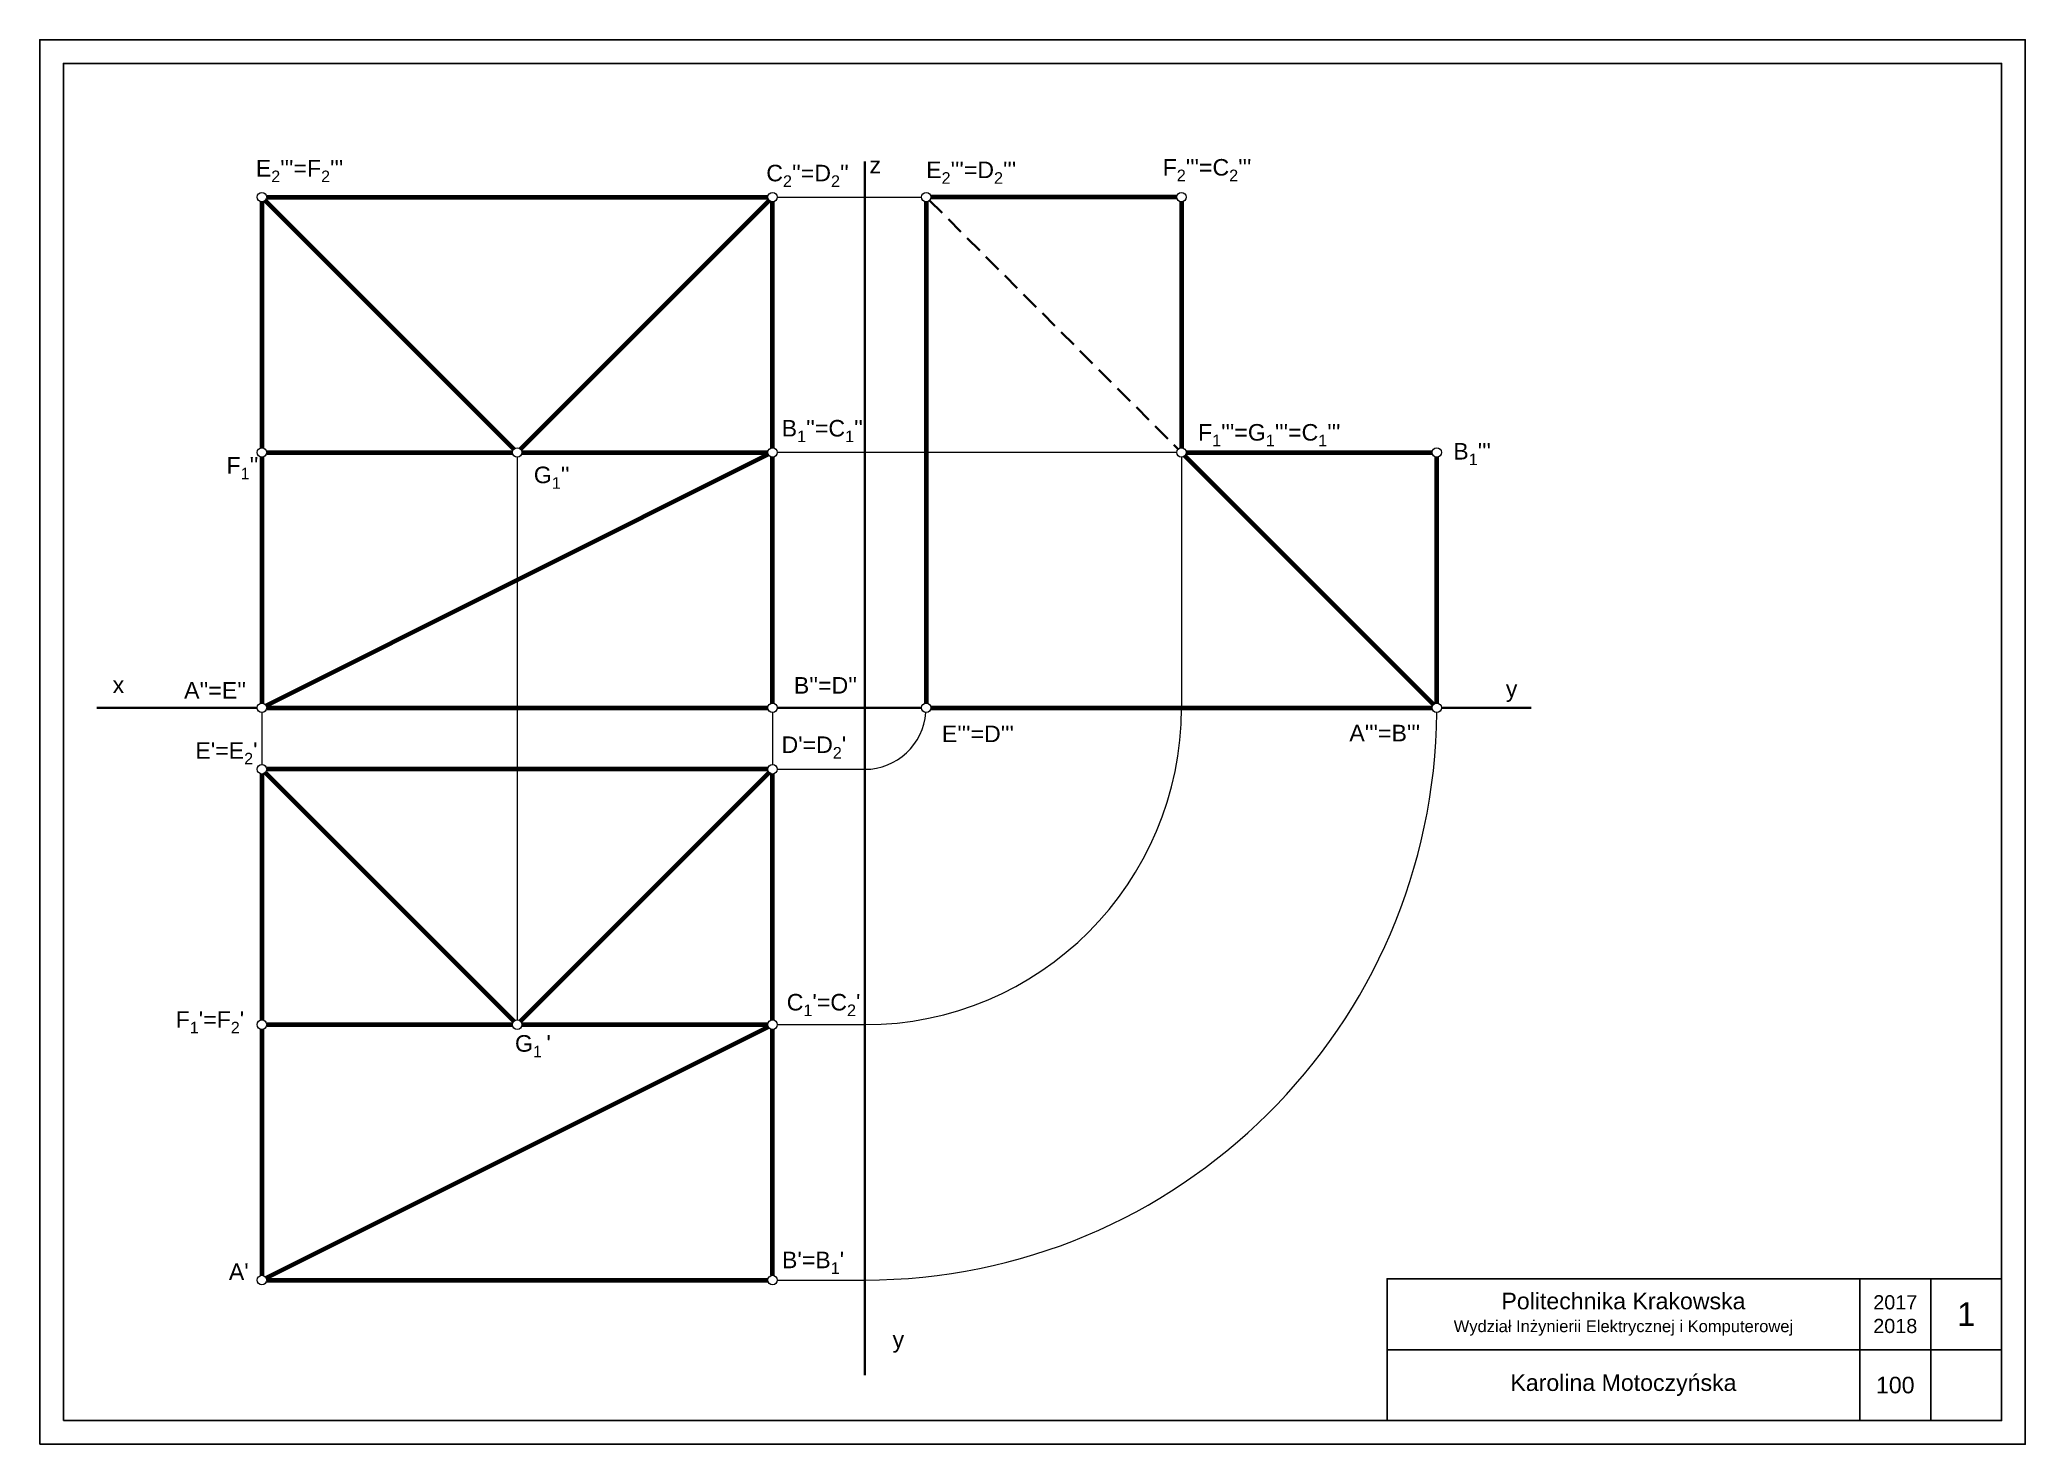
# Model space of a CAD drawing. Header units: inches. Extents: x 0 to 420, y 0 to 297.
import ezdxf

# ---------------------------------------------------------------- set-up
doc = ezdxf.new("R2010")
doc.units = ezdxf.units.IN
doc.header["$LTSCALE"] = 15
doc.header["$MEASUREMENT"] = 0
doc.linetypes.add('UKRYTE', pattern=[0.375, 0.25, -0.125])
doc.styles.get("Standard").update_dxf_attribs({"font": 'arial.ttf', "height": 3.5})

msp = doc.modelspace()

# ---------------------------------------------------------------- linework, layer by layer
at = {"linetype": 'ByBlock', "lineweight": 35}
for p, q in [((174.51, 271.23), (174.51, 14.63)), ((156.01, 155.73), (186.51, 155.73)), ((296.51, 155.73), (315.51, 155.73))]:
    msp.add_line(p, q, dxfattribs=at)
at = {"lineweight": 70}
for p, q in [((47.72, 263.02), (100.3, 210.44)), ((48.01, 263.73), (154.01, 263.73)), ((101.72, 210.44), (154.3, 263.02)), ((241.51, 262.73), (241.51, 210.73)), ((154.12, 209.28), (47.91, 156.18)), ((48.01, 209.73), (100.01, 209.73)), ((102.01, 209.73), (154.01, 209.73)), ((242.22, 209.02), (294.8, 156.44)), ((242.51, 209.73), (294.51, 209.73)), ((47.72, 142.02), (100.3, 89.44)), ((101.72, 89.44), (154.3, 142.02)), ((47.91, 35.18), (154.12, 88.28)), ((48.01, 88.73), (100.01, 88.73)), ((102.01, 88.73), (154.01, 88.73))]:
    msp.add_line(p, q, dxfattribs=at)
at = {"linetype": 'ByBlock', "lineweight": 18}
for p, q in [((156.01, 263.73), (174.51, 263.73)), ((48.01, 155.73), (154.01, 155.73)), ((188.51, 155.73), (294.51, 155.73)), ((47.01, 154.73), (47.01, 143.73)), ((155.01, 154.73), (155.01, 143.73)), ((156.01, 142.73), (174.51, 142.73)), ((156.01, 34.73), (174.51, 34.73))]:
    msp.add_line(p, q, dxfattribs=at)
at = {"lineweight": 18}
for p, q in [((174.51, 263.73), (186.51, 263.73)), ((101.01, 208.73), (101.01, 89.73)), ((240.51, 209.73), (156.01, 209.73)), ((241.51, 208.73), (241.51, 155.73)), ((156.01, 88.73), (174.51, 88.73))]:
    msp.add_line(p, q, dxfattribs=at)
at = {"linetype": 'UKRYTE', "lineweight": 35}
msp.add_line((188.22, 263.02), (240.8, 210.44), dxfattribs=at)
at = {"lineweight": 35}
msp.add_line((46.01, 155.73), (12.1, 155.73), dxfattribs=at)
for p, q in [((385, 5), (385, 35)), ((400, 5), (400, 35)), ((285, 20), (415, 20))]:
    msp.add_line(p, q)
for points in [[(0, 0), (420, 0), (420, 297), (0, 297)], [(5, 5), (415, 5), (415, 292), (5, 292)], [(285, 5), (415, 5), (415, 35), (285, 35)]]:
    msp.add_lwpolyline(points, close=True)
at = {"lineweight": 70}
for points in [[(47.01, 262.73), (47.01, 210.73)], [(155.01, 210.73), (155.01, 262.73)], [(187.51, 262.73), (187.51, 156.73)], [(240.51, 263.73), (188.51, 263.73)], [(47.01, 208.73), (47.01, 156.73)], [(155.01, 156.73), (155.01, 208.73)], [(295.51, 156.73), (295.51, 208.73)], [(48.01, 155.73), (154.01, 155.73)], [(188.51, 155.73), (294.51, 155.73)], [(47.01, 141.73), (47.01, 89.73)], [(154.01, 142.73), (48.01, 142.73)], [(155.01, 89.73), (155.01, 141.73)], [(47.01, 87.73), (47.01, 35.73)], [(155.01, 35.73), (155.01, 87.73)], [(48.01, 34.73), (154.01, 34.73)]]:
    msp.add_lwpolyline(points, dxfattribs=at)
at = {"lineweight": 18}
for centre in [(47.01, 263.73), (155.01, 263.73), (187.51, 263.73), (241.51, 263.73), (47.01, 209.73), (101.01, 209.73), (155.01, 209.73), (241.51, 209.73), (295.51, 209.73), (47.01, 155.73), (155.01, 155.73), (187.51, 155.73), (295.51, 155.73), (47.01, 142.73), (155.01, 142.73), (47.01, 88.73), (101.01, 88.73), (155.01, 88.73), (47.01, 34.73), (155.01, 34.73)]:
    msp.add_circle(centre, 1, dxfattribs=at)
msp.add_arc((174.51, 155.73), 67, 270, 0, dxfattribs=at)
at = {"linetype": 'ByBlock', "lineweight": 18}
for radius, end in [(13, 355.5915), (121, 359.5265)]:
    msp.add_arc((174.51, 155.73), radius, 270, end, dxfattribs=at)

# ---------------------------------------------------------------- texts
at = {"lineweight": 18}
for s, p in [("A'''=B'''", (277.02, 148.64)), ("A'", (40.01, 34.73))]:
    msp.add_text(s, height=3.5, dxfattribs=at).set_placement(p)
at = {"lineweight": 18, "char_height": 3.5}
for s, width, insert, attachment_point in [("\\A1;E{\\H0.7x;\\S^ 2;}'''=F{\\H0.7x;\\S^ 2;\\H1.42857x;'''}", 7.7071, (45.71, 271.57), 1), ("\\A1;C{\\H0.7x;\\S^ 2;\\H1.42857x;''=D\\H0.7x;\\S^ 2;\\H1.42857x;''}", 7.5, (153.69, 270.56), 1), ("\\A1;F{\\H0.7x;\\S^ 2;\\H1.42857x;'''=C\\H0.7x;\\S^ 2;\\H1.42857x;'''}", 7.5, (237.53, 271.77), 1), ("\\A1;B{\\H0.7x;\\S^ 1;\\H1.42857x;''=C\\H0.7x;\\S^ 1;\\H1.42857x;''}", 7, (156.94, 216.6), 1), ("\\A1;F{\\H0.7x;\\S^ 1;\\H1.42857x;'''=G\\H0.7x;\\S^ 1;\\H1.42857x;'''=C\\H0.7x;\\S^ 1;\\H1.42857x;'''}", 9, (245.01, 215.73), 1), ("\\A1;B{\\H0.7x;\\S^ 1;\\H1.42857x;'''}", 7.5, (299.01, 211.73), 1), ("\\A1;F{\\H0.7x;\\S^ 1;\\H1.42857x;''}", 7.5, (39.51, 208.73), 1), ("\\A1;G{\\H0.7x;\\S^ 1;\\H1.42857x;''}", 7.5, (104.51, 206.73), 1), ("A''=E''", 9, (30.54, 161.18), 1), ("B''=D''", 5.5, (159.51, 162.23), 1), ("E'''=D'''", 7, (190.83, 151.98), 1), ("\\A1;C{\\H0.7x;\\S^ 1;}'=C{\\H0.7x;\\S^ 2;\\H1.42857x;'}", 7, (158.01, 95.23), 1), ("\\A1;F{\\H0.7x;\\S^ 1;}'=F{\\H0.7x;\\S^ 2;\\H1.42857x;'}", 8, (28.75, 91.58), 1), ("\\A1;B'=B{\\H0.7x;\\S^ 1;\\H1.42857x;'}", 8.5, (157.01, 40.73), 1), ('Karolina Motoczyńska', 100, (335, 12.5), 5), ('100', 15, (392.5, 12.5), 5)]:
    msp.add_mtext_dynamic_manual_height_columns(s, width=width, gutter_width=17.5, heights=[0], dxfattribs=dict(at, insert=insert, attachment_point=attachment_point))
at = {"lineweight": 18, "char_height": 3.5, "attachment_point": 1}
for s, insert in [('z', (175.51, 272.23)), ("\\A1;E{\\H0.7x;\\S^ 2;\\H1.42857x;'''=D\\H0.7x;\\S^ 2;\\H1.42857x;'''}", (187.51, 271.23)), ('x', (15.43, 162.33)), ('y', (310.12, 161.51)), ("\\A1;E'=E{\\H0.7x;\\S^ 2;\\H1.42857x;'}", (32.93, 148.45)), ("\\A1;D'=D{\\H0.7x;\\S^ 2;\\H1.42857x;'}", (156.91, 149.68)), ("\\A1;G{\\H0.7x;\\S^ 1 ;\\H1.42857x;'}", (100.53, 86.51)), ('y', (180.4, 23.91))]:
    msp.add_mtext(s, dxfattribs=dict(at, insert=insert))
at = {"attachment_point": 5}
for s, width, insert, char_height in [('Politechnika Krakowska\\P{\\H0.71429x;Wydział Inżynierii Elektrycznej i Komputerowej }', 100, (335, 27.5), 3.5), ('2017\\P2018', 15, (392.5, 27.5), 3), ('1', 15, (407.5, 27.5), 5)]:
    msp.add_mtext_dynamic_manual_height_columns(s, width=width, gutter_width=17.5, heights=[0], dxfattribs=dict(at, insert=insert, char_height=char_height))

doc.saveas('drawing.dxf')
